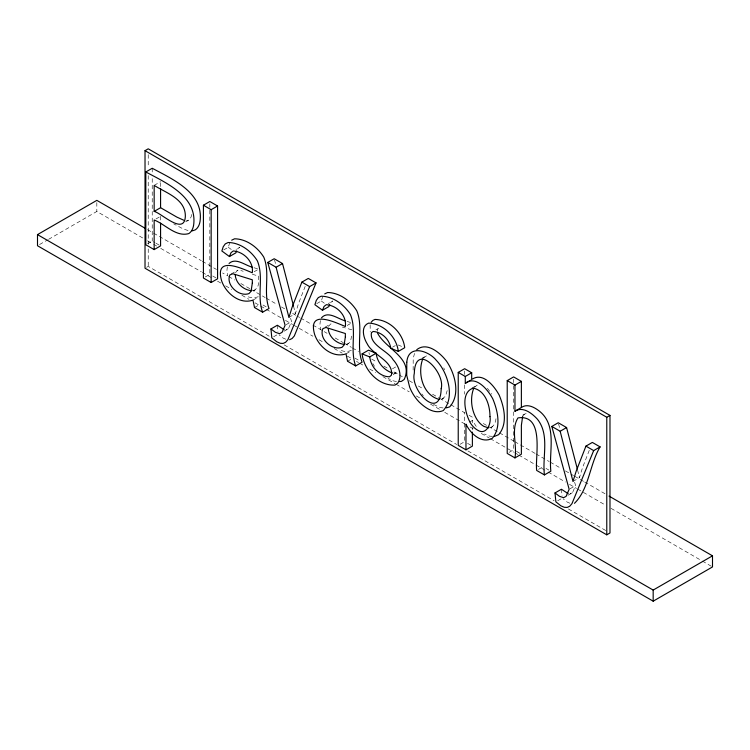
<?xml version="1.0" encoding="UTF-8"?>
<svg xmlns="http://www.w3.org/2000/svg" width="750" height="750" viewBox="0 0 750 750"><rect width="100%" height="100%" fill="white"/><g stroke="black" fill="none" stroke-linecap="round" stroke-linejoin="round"><path stroke-width="0.56" stroke-dasharray="3.75 2.81" d="M351.581 336.094L350.522 341.306L348.431 343.603L345.684 345.188M227.325 266.822L226.95 270.309L227.709 275.803L222.6 272.981M320.372 320.541L319.988 324.019L320.747 329.522M370.144 324.75L370.219 331.894M191.419 214.491C191.728 218.25 188.681 220.509 185.616 221.85M495.984 418.725C495.647 422.597 493.884 426.666 489.956 428.034M447.188 390.6L445.453 396.281L441.028 399.759M377.278 331.228L377.85 328.997M414.525 353.391L413.203 358.528L413.137 371.625M288.928 317.419L295.341 313.716L298.519 303.534L306.159 283.884M572.991 481.416L579.403 477.722L582.581 467.531L590.222 447.891M223.697 249.928L228.281 247.284L229.65 243M316.734 303.647L321.319 301.003L322.688 296.719M290.578 318.225L291.516 321.591L288.459 328.669L283.875 331.312M574.641 482.222L575.569 485.588L572.522 492.666L567.938 495.309M235.472 272.756L237.581 270.272L239.334 270.056L243.197 271.266M328.509 326.466L330.619 323.981L332.372 323.775M523.237 415.631L524.391 414.188L526.987 413.259M474.347 387.431L477.431 384.9L471.938 388.069M423.431 358.022L426.591 355.763M253.556 290.944L257.484 287.587L258.422 284.381L258.731 276.094L250.303 273.722M393.159 374.681L397.838 371.484M237.441 249L239.7 247.247L236.034 249.366M330.478 302.719L332.738 300.966L328.163 303.609M39.516 244.566L47.559 239.916M48.562 239.344L96.825 211.472L143.484 238.416M154.162 185.381L160.575 181.678M156 218.934L159.666 216.825M147.656 243.722L152.231 241.078L155.016 242.681M146.625 267.309L148.228 266.381L270.009 336.694M205.247 276.975L209.831 274.331L209.831 208.453M231.169 273.975L237.581 270.272M254.156 271.734L258.731 269.091L254.016 267.75M252.966 300.131L258.459 296.962M254.513 307.538L259.097 304.894M286.012 324.759L291.516 321.591M273.637 336.778L277.303 334.659M325.125 327.159L330.619 323.981M347.194 325.453L351.769 322.809L347.053 321.469M375.891 329.887L378.647 328.303M346.003 353.85L351.506 350.672M347.55 361.247L352.134 358.603M392.569 347.175L395.316 345.591M392.419 368.831L396.084 366.722M421.8 358.369L424.547 356.775M469.631 422.034L472.378 420.45L476.737 427.2M460.059 444.3L464.644 441.656L464.644 412.706M522.562 415.247L524.391 414.188M509.053 452.372L513.628 449.728L513.628 383.85M538.519 469.387L543.094 466.744M570.075 488.766L575.569 485.588M557.7 500.775L561.366 498.656M490.772 427.538L492.703 426.45M285.919 329.981L288.459 328.669M569.981 493.987L572.522 492.666M441.741 399.216L443.775 398.175M253.378 290.512L255.394 289.884M346.416 344.222L348.431 343.603M258.328 296.728L255.159 297.6L251.1 297.609L246.975 296.531M351.366 350.438L348.197 351.309L344.137 351.328L340.012 350.25M186.375 220.641L188.362 220.266M393.722 373.087L395.906 373.097M492.506 436.303L489.553 436.153L484.387 434.034M443.109 407.944L439.931 407.569L432.356 403.819M396.534 381.562L393.131 380.812L388.031 378.412M351.769 329.812L342.291 327.047M188.062 230.559L182.925 228.797L173.719 223.884M398.1 344.934L402.834 346.922M285.787 339.206L283.209 338.1L279.047 334.791M569.85 503.212L567.272 502.106L563.109 498.797M147.534 229.65L152.606 232.575M153.628 233.156L201.3 260.681M202.312 261.272L216.506 269.466M228.684 276.497L234.769 280.012M240.853 283.519L249.984 288.788M250.997 289.378L265.2 297.572M266.212 298.163L277.369 304.603M281.428 306.947L285.478 309.291M292.584 313.387L299.681 317.484M300.694 318.075L311.85 324.516M312.872 325.097L327.066 333.3M335.184 337.978L343.294 342.666M344.316 343.256L351.412 347.353M352.425 347.934L358.509 351.45M371.7 359.062L376.772 361.988M383.869 366.094L388.941 369.019M394.012 371.944L398.072 374.288M399.084 374.878L403.144 377.222M409.228 380.728L413.287 383.072M418.35 385.997L423.422 388.931M432.553 394.2L438.637 397.716M439.659 398.297L449.794 404.156M450.816 404.738L465.009 412.941M469.069 415.284L474.141 418.209M483.272 423.478L487.322 425.822M488.344 426.403L498.488 432.262M499.5 432.853L513.694 441.047M514.716 441.637L534.994 453.347M536.016 453.928L549.197 461.541M550.209 462.131L561.366 468.572M565.425 470.916L573.544 475.594M574.556 476.184L583.688 481.453M584.7 482.044L606 494.334M155.944 243.216L160.575 245.897M212.728 276.009L217.575 278.803M262.95 304.997L266.991 307.331M354.975 358.134L360.028 361.05M516.534 451.406L521.372 454.2M546 468.422L548.906 470.091M147.534 240.759L152.606 243.684M153.628 244.266L156.666 246.028M160.725 248.372L201.3 271.791M202.312 272.381L213.469 278.822M217.528 281.166L221.578 283.5M225.638 285.844L231.722 289.359M241.866 295.219L248.972 299.316M255.056 302.831L265.2 308.681M266.212 309.272L281.428 318.056M285.478 320.4L292.584 324.497M293.597 325.078L312.872 336.206M318.956 339.722L324.028 342.647M334.172 348.506L342.281 353.194M347.353 356.119L352.425 359.044M356.484 361.388L358.509 362.559M359.522 363.141L363.581 365.484M369.666 369L375.75 372.516M382.856 376.613L395.025 383.644M396.038 384.225L409.228 391.837M416.325 395.934L421.397 398.869M430.528 404.137L439.659 409.406M444.722 412.331L465.009 424.05M470.081 426.975L473.128 428.728M481.238 433.416L489.356 438.103M490.369 438.684L513.694 452.156M514.716 452.738L517.753 454.5M518.766 455.081L534.994 464.456M536.016 465.038L547.172 471.478M548.184 472.069L565.425 482.025M569.484 484.359L576.581 488.466M577.603 489.047L606 505.444M611.072 508.369L701.344 560.494M702.356 561.075L711.487 566.344M467.541 443.334L472.378 446.128M284.213 344.897L456.741 444.497M467.906 450.947L554.166 500.747M568.378 508.95L605.925 530.625M321.319 301.003L324.684 303.478M228.281 247.284L231.647 249.759M487.359 388.256L491.85 394.134M372.872 363.591L374.466 366.3M443.756 367.894L444.6 369.788M558.544 423.853L560.091 429.469M274.491 259.856L276.038 265.472M577.612 470.109L579.403 477.722M293.559 306.112L295.341 313.716M368.934 352.416L369.366 354.628M561.422 489.244L562.069 495.909M277.359 325.238L278.006 331.903M513.628 379.228L513.628 382.697M472.378 420.45L472.378 422.784M472.378 427.453L472.378 429.788M464.644 371.016L464.644 374.484M464.644 384.909L464.644 394.172M209.831 203.831L209.831 207.3M160.575 182.803L160.575 187.331M160.575 216.291L160.575 221.991M152.231 168.262L152.231 172.884M152.231 178.669L152.231 241.078M148.228 154.641L148.228 167.438M148.228 175.584L148.228 244.266M148.228 248.916L148.228 266.381M96.825 202.584L96.825 211.472M423.272 395.756A27.141 15.675 60 0 1 421.866 393.947"/><path stroke-width="1.12" d="M522.666 416.353L521.372 425.344L521.372 454.2L514.959 457.903L507.216 453.431L507.216 380.616L513.628 376.913L521.372 381.384L521.372 407.512L514.959 411.216L514.959 385.087L507.216 380.616M289.575 339.722L292.087 338.522L294.309 335.972L316.031 282.9L308.287 278.428L301.875 282.131L292.106 307.238L288.928 317.419L276.112 267.253L267.759 262.434L274.181 258.731L282.525 263.55L293.559 306.112M574.472 503.316C589.059 489.15 589.697 464.081 600.094 446.897L592.35 442.425L585.938 446.128L576.169 471.234L572.991 481.416L560.166 431.259L551.822 426.441L558.234 422.738L566.578 427.556L577.359 469.022M316.031 282.9L309.619 286.603L287.897 339.675L285.675 342.225L283.163 343.425L280.238 343.275L276.797 341.803L271.809 337.838L270.947 328.941L277.359 325.238L284.109 329.681M600.094 446.897L593.672 450.6L571.95 503.672L569.738 506.222L567.225 507.422L564.3 507.281L560.859 505.809L555.872 501.834L555.009 492.947L561.422 489.244L568.172 493.688M262.603 312.206C256.584 295.744 264.066 277.059 257.353 260.822C251.212 250.931 240.094 242.616 228.159 242.503L225.262 243.891L223.238 246.703L221.869 250.988L229.434 256.556L231.028 252.703L233.287 250.95C243.834 251.728 253.847 261.769 252.319 272.794C240.591 267.938 214.528 255.628 221.55 280.613C225.619 292.95 239.512 304.791 252.966 300.131L254.513 307.538L262.603 312.206L269.016 308.503C262.997 292.041 270.478 273.356 263.766 257.119C257.634 247.228 246.506 238.912 234.572 238.8L231.675 240.188M236.644 250.922L235.856 252.853L229.434 256.556M355.641 365.916C349.622 349.462 357.103 330.778 350.391 314.541C344.25 304.641 333.131 296.334 321.197 296.212L318.3 297.6L316.275 300.422L314.906 304.706L322.472 310.266L324.066 306.422L326.325 304.669C336.872 305.447 346.884 315.478 345.356 326.512C333.628 321.647 307.566 309.347 314.587 334.322C318.656 346.669 332.559 358.509 346.003 353.85L347.55 361.247L355.641 365.916L362.053 362.213C356.034 345.759 363.516 327.075 356.803 310.837C350.672 300.938 339.544 292.631 327.609 292.519L324.722 293.897M329.681 304.641L328.894 306.562L322.472 310.266M473.794 388.106C469.828 398.25 471.337 410.541 477.103 419.738A14.925 8.616 60 0 0 483.863 426.384L488.653 427.894M422.878 358.641C417.122 373.144 422.747 395.409 439.462 399.488M371.194 322.219L372.844 320.428L375 319.425C389.747 319.791 403.069 333.225 404.719 347.709L398.306 351.412L390.741 348.234C389.653 339.572 381.834 332.025 373.144 331.472L371.438 332.7C369.253 345.206 387.919 350.653 393.084 359.7C398.634 365.728 402.703 375.637 397.772 383.166L395.016 385.078C378.3 386.034 363.919 369.891 362.091 353.897L368.503 350.194L376.163 353.231C377.1 362.447 383.934 370.219 392.634 373.087M229.059 263.484C235.762 257.175 245.006 265.369 252.047 267.075M321.516 317.822C327.966 310.416 337.941 318.975 345.084 320.784M465.966 449.831L458.231 445.359L458.231 372.403L465.281 376.472L465.281 383.325C476.044 374.991 488.128 390.019 492.778 398.822C497.822 410.916 501.534 427.378 492.281 438.337C481.462 444.169 470.409 433.444 465.966 424.153L465.966 449.831L472.378 446.128L472.378 432.122M472.575 378.966C483.441 372.206 494.522 386.559 499.191 395.119C504.234 407.213 507.947 423.675 498.694 434.634L494.466 436.406M416.737 349.706C426.994 341.494 440.034 352.791 446.381 360.975C455.044 373.369 460.781 394.603 449.672 406.884L446.334 407.869M145.022 150.666L148.228 148.819L609.984 415.406L609.984 532.969L606.778 534.825L145.022 268.228L145.022 150.666L606.778 417.262L609.984 415.406M160.575 223.125L160.575 245.897L154.162 249.6L145.819 244.781L145.819 171.966L152.231 168.262C172.537 179.203 203.944 192.825 200.044 221.391A26.728 15.431 60 0 1 195.244 229.875L192.169 230.916M609.038 496.097L712.5 555.825L712.5 566.934L653.175 601.181L37.5 245.728L37.5 234.619L96.825 200.363L145.509 228.478M154.162 211.406C161.025 212.794 184.584 236.203 185.353 216.15C185.447 198.863 166.106 192.984 154.162 185.381L154.162 211.406L160.575 207.703L176.878 217.116L183.797 220.237M203.419 205.219L209.831 201.516L217.575 205.988L217.575 278.803L211.153 282.506L203.419 278.034L203.419 205.219L211.153 209.691L217.575 205.988M276.112 267.253L282.525 263.55M362.091 353.897L369.75 356.925L376.163 353.231M458.231 372.403L464.644 368.7L471.694 372.769L471.694 379.622M465.281 376.472L471.694 372.769M465.281 383.325L470.775 380.156M514.959 385.087L521.372 381.384M560.166 431.259L566.578 427.556M514.959 457.903C517.331 445.134 510.703 429.422 517.978 417.891C545.072 413.925 534.862 457.228 536.681 470.447L544.425 474.909L550.837 471.216C548.7 451.922 557.475 425.991 539.794 411.469C534.862 407.494 527.4 403.172 521.372 407.512M37.5 234.619L653.175 590.072L712.5 555.825M514.959 411.216C522.984 405.994 532.134 413.456 537.459 419.259C549.919 434.916 542.128 456.853 544.425 474.909M399.544 381.591L401.428 381.375L404.184 379.462C414.141 358.406 385.153 348.666 377.512 333.009M251.438 290.709C243.394 289.941 235.725 283.116 235.209 274.828M344.475 344.419C336.431 343.65 328.762 336.834 328.247 328.547M145.819 171.966C166.125 182.906 197.531 196.528 193.631 225.094A26.728 15.431 60 0 1 188.831 233.578C176.034 237.319 165.15 224.194 154.162 219.994L154.162 249.6M301.875 282.131L309.619 286.603M585.938 446.128L593.672 450.6M555.009 492.947L559.434 496.294L563.569 497.691L566.1 496.369L569.156 489.291L551.822 426.441M270.947 328.941L275.381 332.297L279.506 333.684L282.047 332.372L285.094 325.294L267.759 262.434M369.75 356.925C370.819 366.769 379.191 376.772 389.494 376.8L391.425 375.188C393.741 360.844 372.787 355.416 367.181 343.772C363.497 337.969 360.328 326.484 368.588 323.128C383.334 323.494 396.656 336.928 398.306 351.412M653.175 590.072L653.175 601.181M606.778 417.262L606.778 534.825M211.153 209.691L211.153 282.506M160.575 188.466L160.575 207.703M489.975 416.653C491.447 423.909 486.15 435.834 477.45 430.087A14.925 8.616 60 0 1 470.691 423.441C465.319 414.319 459.844 392.616 473.137 388.153C485.55 390.431 490.05 405.591 489.975 416.653M441.197 388.641C440.259 422.025 409.997 390.038 414.309 373.416C415.125 340.856 445.631 372.338 441.197 388.641M252.319 283.078L251.072 291.291L248.981 293.588C239.081 297.234 225.525 285.075 229.866 274.903L232.922 273.759L252.319 279.797L252.319 283.078M345.356 336.788L344.109 345.009L342.019 347.306C332.119 350.944 318.562 338.794 322.903 328.622L325.959 327.478L345.356 333.516L345.356 336.788M406.791 362.231L406.725 375.328L409.678 387.262A27.141 15.675 60 0 0 419.1 401.972C425.287 407.944 434.381 414.413 443.259 410.587C455.306 397.172 447.759 372.309 436.331 360.347C428.691 350.728 408.234 343.837 406.791 362.231"/></g></svg>
